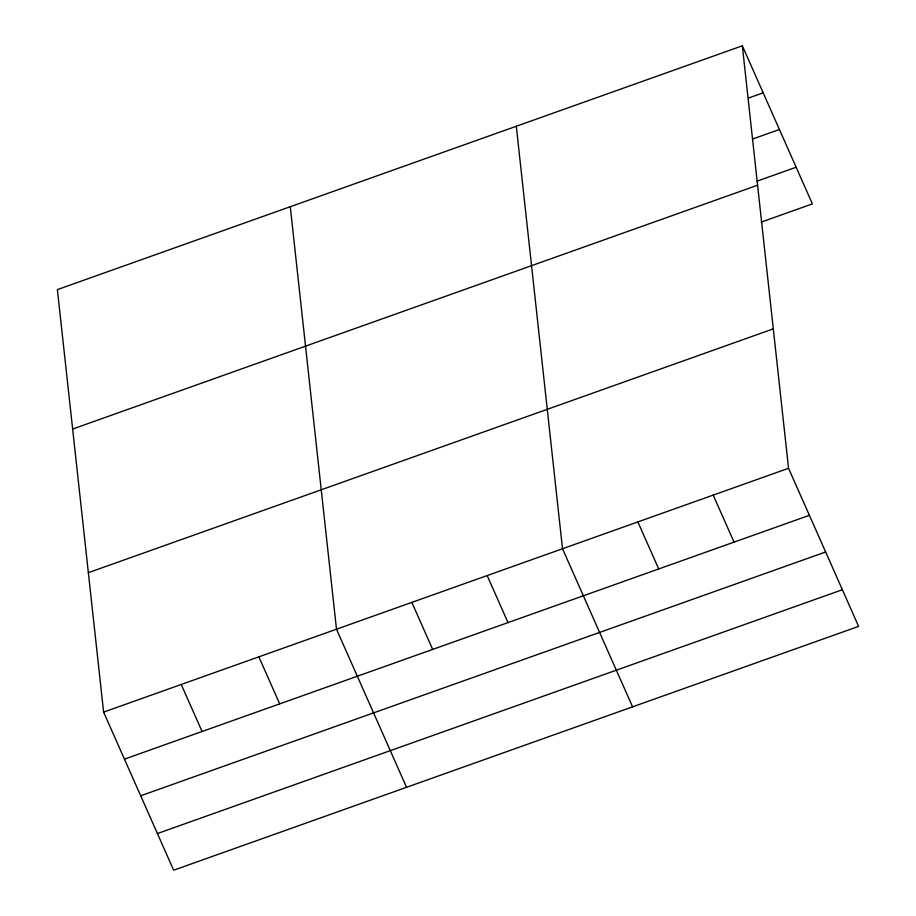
<?xml version="1.0" encoding="UTF-8"?>
<svg xmlns="http://www.w3.org/2000/svg" width="916" height="916" viewBox="0 0 916 916"><rect width="100%" height="100%" fill="white"/><g stroke="black" fill="none" stroke-linecap="round" stroke-linejoin="round"><path stroke-width="1.37" d="M742.338 45.8L57.387 289.616L103.611 712.11L173.662 870.2L858.613 626.384L788.55 468.282L742.338 45.8L812.389 203.89L761.265 222.096M748.372 98.092L763.177 92.825M752.505 139.06L779.413 129.477M757.131 181.128L796.153 167.239M72.65 429.043L757.589 185.215M88.36 572.683L773.299 328.867M103.611 712.11L788.55 468.282M124.45 759.135L809.389 515.319M140.686 795.786L825.637 551.97M157.426 833.549L842.365 589.732M713.209 495.109L734.048 542.135M637.868 521.925L658.707 568.951M632.578 706.843L562.516 548.753L516.303 126.259M487.175 575.569L508.014 622.594M411.834 602.385L432.673 649.41M406.544 787.302L336.493 629.212L290.269 206.718M258.862 656.841L279.701 703.866M181.242 684.481L202.081 731.506"/></g></svg>
